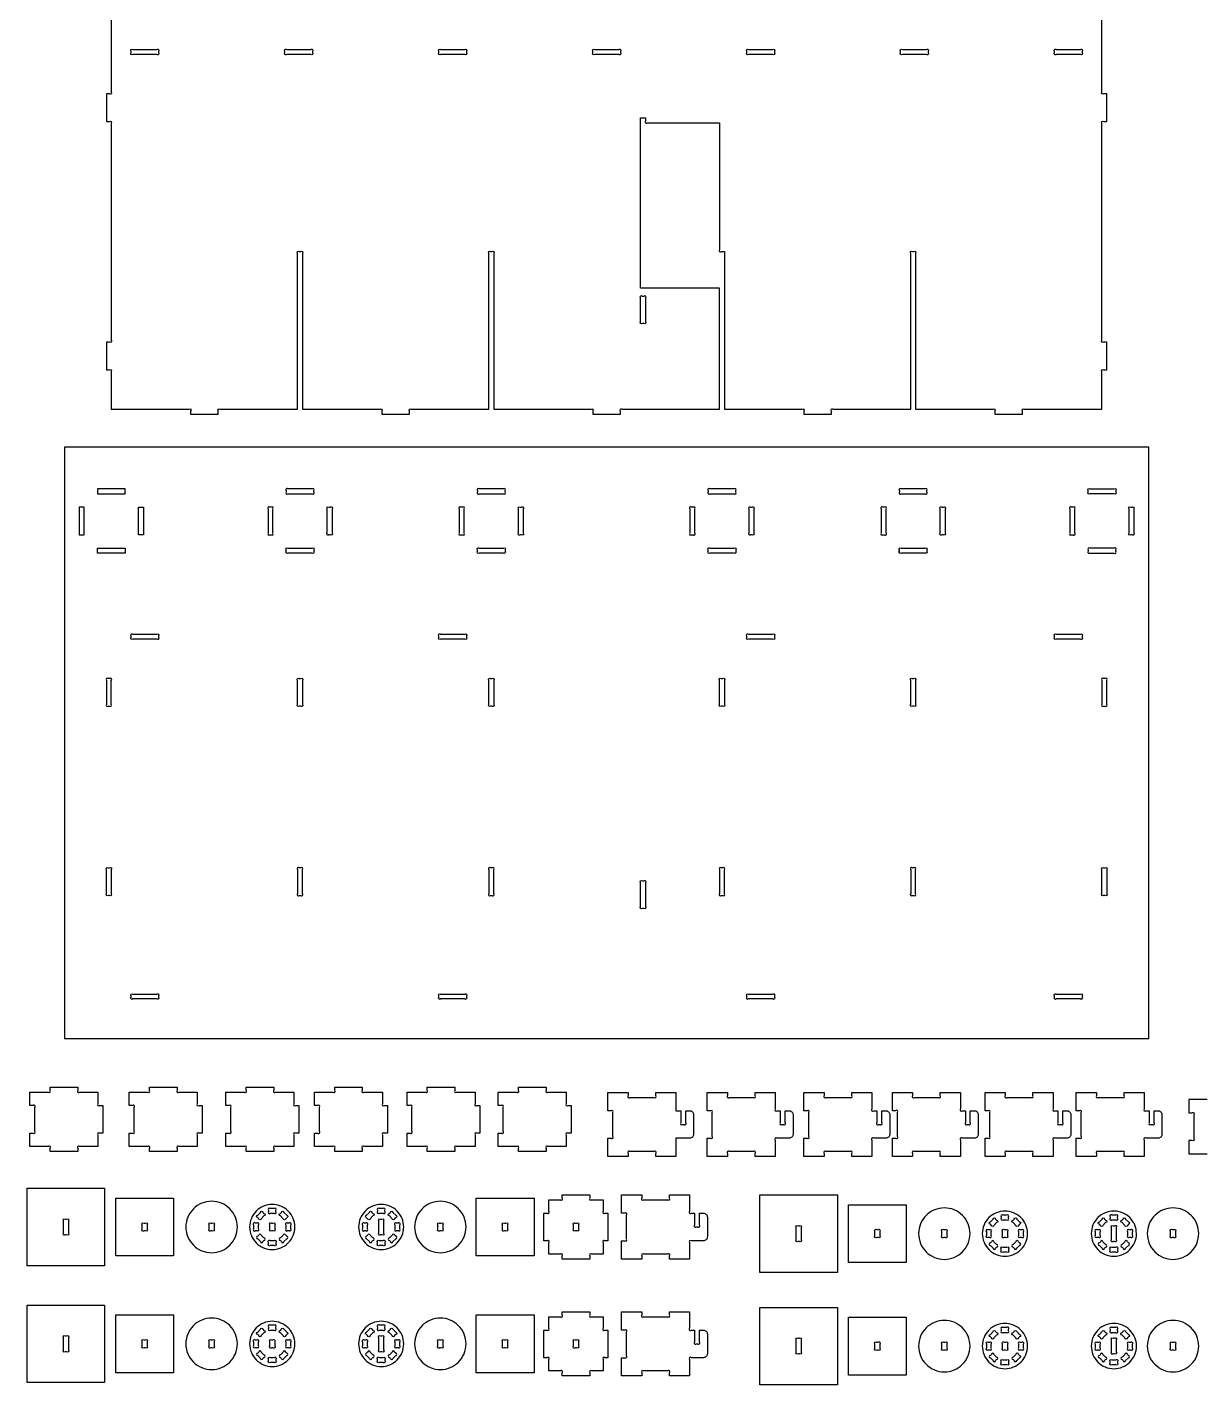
# Model space of a CAD drawing. Extents: x 4982 to 16003, y -2148 to 3908.
# Drawn here: x 4982 to 7847, y -2148 to 1158 of the extents above; entities that cross this region are included whole.
import ezdxf

# ---------------------------------------------------------------- set-up
doc = ezdxf.new("R2010")
doc.units = 0
doc.header["$MEASUREMENT"] = 0
doc.layers.add('LAYER_1', color=18, linetype='CONTINUOUS')

msp = doc.modelspace()

# ---------------------------------------------------------------- linework, layer by layer
at = {"layer": 'LAYER_1'}
for points in [[(5186.6, 1333.9), (5186.6, 999.4, -1), (5182.4, 995.1), (5174.6, 995.1), (5174.6, 927.9), (5182.4, 927.9, -1), (5186.6, 923.7), (5186.6, 394.6, -1), (5182.4, 390.3), (5174.6, 390.3), (5174.6, 323.1), (5182.4, 323.1, -1), (5186.6, 318.9), (5186.6, 227.1), (5375.6, 227.1, -1), (5379.8, 222.9), (5379.8, 215.1), (5447, 215.1), (5447, 222.9, -1), (5451.2, 227.1), (5640.2, 227.1), (5640.2, 606.9, -1), (5644.4, 611.1), (5648, 611.1, -1), (5652.2, 606.9), (5652.2, 227.1), (5841.2, 227.1, -1), (5845.4, 222.9), (5845.4, 215.1), (5912.6, 215.1), (5912.6, 222.9, -1), (5916.8, 227.1), (6105.8, 227.1), (6105.8, 606.9, -1), (6110, 611.1), (6113.6, 611.1, -1), (6117.8, 606.9), (6117.8, 227.1), (6354.8, 227.1, -1), (6359, 222.9), (6359, 215.1), (6426.2, 215.1), (6426.2, 222.9, -1), (6430.4, 227.1), (6667.4, 227.1), (6667.4, 522.1), (6475.4, 522.1), (6475.4, 936.7), (6487.4, 936.7), (6487.4, 928.9, 1), (6491.6, 924.7), (6667.4, 924.7), (6667.4, 615.4, 1), (6671.6, 611.1), (6679.4, 611.1), (6679.4, 227.1), (6868.4, 227.1, -1), (6872.6, 222.9), (6872.6, 215.1), (6939.8, 215.1), (6939.8, 222.9, -1), (6944, 227.1), (7133, 227.1), (7133, 606.9, -1), (7137.2, 611.1), (7140.8, 611.1, -1), (7145, 606.9), (7145, 227.1), (7334, 227.1, -1), (7338.2, 222.9), (7338.2, 215.1), (7405.4, 215.1), (7405.4, 222.9, -1), (7409.6, 227.1), (7598.6, 227.1), (7598.6, 318.9, -1), (7602.8, 323.1), (7610.6, 323.1), (7610.6, 390.3), (7602.8, 390.3, -1), (7598.6, 394.6), (7598.6, 923.7, -1), (7602.8, 927.9), (7610.6, 927.9), (7610.6, 995.1), (7602.8, 995.1, -1), (7598.6, 999.4), (7598.6, 1329.6, 1)], [(7855, -1453.9), (7810.1, -1453.9), (7810.1, -1486.3), (7817.8, -1486.3, -1), (7822.1, -1490.5), (7822.1, -1549.3, -1), (7817.8, -1553.5), (7810.1, -1553.5), (7810.1, -1585.9), (7855, -1585.9, -1)]]:
    msp.add_lwpolyline(points, format="xyb", dxfattribs=at)
for points in [[(5238.8, 1103.1), (5297.6, 1103.1, -1), (5301.8, 1098.9), (5301.8, 1095.4, -1), (5297.6, 1091.1), (5238.8, 1091.1, -1), (5234.6, 1095.4), (5234.6, 1098.9, -1)], [(5672.4, 1091.1), (5613.6, 1091.1, -1), (5609.4, 1095.4), (5609.4, 1098.9, -1), (5613.6, 1103.1), (5672.4, 1103.1, -1), (5676.6, 1098.9), (5676.6, 1095.4, -1)], [(5988.4, 1103.1), (6047.2, 1103.1, -1), (6051.4, 1098.9), (6051.4, 1095.4, -1), (6047.2, 1091.1), (5988.4, 1091.1, -1), (5984.2, 1095.4), (5984.2, 1098.9, -1)], [(6363.2, 1103.1), (6422, 1103.1, -1), (6426.2, 1098.9), (6426.2, 1095.4, -1), (6422, 1091.1), (6363.2, 1091.1, -1), (6359, 1095.4), (6359, 1098.9, -1)], [(6738, 1103.1), (6796.8, 1103.1, -1), (6801, 1098.9), (6801, 1095.4, -1), (6796.8, 1091.1), (6738, 1091.1, -1), (6733.8, 1095.4), (6733.8, 1098.9, -1)], [(7112.8, 1103.1), (7171.6, 1103.1, -1), (7175.8, 1098.9), (7175.8, 1095.4, -1), (7171.6, 1091.1), (7112.8, 1091.1, -1), (7108.6, 1095.4), (7108.6, 1098.9, -1)], [(7487.6, 1103.1), (7546.4, 1103.1, -1), (7550.6, 1098.9), (7550.6, 1095.4, -1), (7546.4, 1091.1), (7487.6, 1091.1, -1), (7483.4, 1095.4), (7483.4, 1098.9, -1)], [(6487.4, 498.7), (6487.4, 440, -1), (6483.2, 435.7), (6479.6, 435.7, -1), (6475.4, 440), (6475.4, 498.7, -1), (6479.6, 502.9), (6483.2, 502.9, -1)], [(5675.6, 33.2), (5616.8, 33.2, 1), (5612.6, 29), (5612.6, 25.4, 1), (5616.8, 21.2), (5675.6, 21.2, 1), (5679.8, 25.4), (5679.8, 29, 1)], [(6082.4, 21.2), (6141.2, 21.2, 1), (6145.4, 25.4), (6145.4, 29, 1), (6141.2, 33.2), (6082.4, 33.2, 1), (6078.2, 29), (6078.2, 25.4, 1)], [(6644, 21.2), (6702.8, 21.2, 1), (6707, 25.4), (6707, 29, 1), (6702.8, 33.2), (6644, 33.2, 1), (6639.8, 29), (6639.8, 25.4, 1)], [(7168.4, 33.2), (7109.6, 33.2, 1), (7105.4, 29), (7105.4, 25.4, 1), (7109.6, 21.2), (7168.4, 21.2, 1), (7172.6, 25.4), (7172.6, 29, 1)], [(7569.2, 33.2), (7628, 33.2, -1), (7632.2, 29), (7632.2, 25.4, -1), (7628, 21.2), (7569.2, 21.2, -1), (7565, 25.4), (7565, 29, -1)], [(5568.2, -15.5), (5568.2, -74.2, 1), (5572.4, -78.4), (5575.9, -78.4, 1), (5580.2, -74.2), (5580.2, -15.5, 1), (5575.9, -11.2), (5572.4, -11.2, 1)], [(5724.2, -15.5), (5724.2, -74.2, -1), (5720, -78.4), (5716.5, -78.4, -1), (5712.2, -74.2), (5712.2, -15.5, -1), (5716.5, -11.2), (5720, -11.2, -1)], [(6033.8, -15.5), (6033.8, -74.2, 1), (6038, -78.4), (6041.5, -78.4, 1), (6045.8, -74.2), (6045.8, -15.5, 1), (6041.5, -11.2), (6038, -11.2, 1)], [(6189.8, -15.5), (6189.8, -74.2, -1), (6185.6, -78.4), (6182.1, -78.4, -1), (6177.8, -74.2), (6177.8, -15.5, -1), (6182.1, -11.2), (6185.6, -11.2, -1)], [(6595.4, -15.5), (6595.4, -74.2, 1), (6599.6, -78.4), (6603.1, -78.4, 1), (6607.4, -74.2), (6607.4, -15.5, 1), (6603.1, -11.2), (6599.6, -11.2, 1)], [(6751.4, -15.5), (6751.4, -74.2, -1), (6747.2, -78.4), (6743.7, -78.4, -1), (6739.4, -74.2), (6739.4, -15.5, -1), (6743.7, -11.2), (6747.2, -11.2, -1)], [(7061, -15.5), (7061, -74.2, 1), (7065.2, -78.4), (7068.7, -78.4, 1), (7073, -74.2), (7073, -15.5, 1), (7068.7, -11.2), (7065.2, -11.2, 1)], [(7217, -15.5), (7217, -74.2, -1), (7212.8, -78.4), (7209.3, -78.4, -1), (7205, -74.2), (7205, -15.5, -1), (7209.3, -11.2), (7212.8, -11.2, -1)], [(7520.6, -15.5), (7520.6, -74.2, 1), (7524.8, -78.4), (7528.3, -78.4, 1), (7532.6, -74.2), (7532.6, -15.5, 1), (7528.3, -11.2), (7524.8, -11.2, 1)], [(7676.6, -15.5), (7676.6, -74.2, -1), (7672.4, -78.4), (7668.9, -78.4, -1), (7664.6, -74.2), (7664.6, -15.5, -1), (7668.9, -11.2), (7672.4, -11.2, -1)], [(5616.8, -110.9), (5675.6, -110.9, -1), (5679.8, -115.1), (5679.8, -118.6, -1), (5675.6, -122.9), (5616.8, -122.9, -1), (5612.6, -118.6), (5612.6, -115.1, -1)], [(6141.2, -122.9), (6082.4, -122.9, -1), (6078.2, -118.6), (6078.2, -115.1, -1), (6082.4, -110.9), (6141.2, -110.9, -1), (6145.4, -115.1), (6145.4, -118.6, -1)], [(6644, -110.9), (6702.8, -110.9, -1), (6707, -115.1), (6707, -118.6, -1), (6702.8, -122.9), (6644, -122.9, -1), (6639.8, -118.6), (6639.8, -115.1, -1)], [(7168.4, -122.9), (7109.6, -122.9, -1), (7105.4, -118.6), (7105.4, -115.1, -1), (7109.6, -110.9), (7168.4, -110.9, -1), (7172.6, -115.1), (7172.6, -118.6, -1)], [(7628, -110.9), (7569.2, -110.9, 1), (7565, -115.1), (7565, -118.6, 1), (7569.2, -122.9), (7628, -122.9, 1), (7632.2, -118.6), (7632.2, -115.1, 1)], [(5297.6, -332.8), (5238.8, -332.8, -1), (5234.6, -328.6), (5234.6, -325.1, -1), (5238.8, -320.8), (5297.6, -320.8, -1), (5301.8, -325.1), (5301.8, -328.6, -1)], [(5988.4, -320.8), (6047.2, -320.8, -1), (6051.4, -325.1), (6051.4, -328.6, -1), (6047.2, -332.8), (5988.4, -332.8, -1), (5984.2, -328.6), (5984.2, -325.1, -1)], [(6738, -320.8), (6796.8, -320.8, -1), (6801, -325.1), (6801, -328.6, -1), (6796.8, -332.8), (6738, -332.8, -1), (6733.8, -328.6), (6733.8, -325.1, -1)], [(7546.4, -332.8), (7487.6, -332.8, -1), (7483.4, -328.6), (7483.4, -325.1, -1), (7487.6, -320.8), (7546.4, -320.8, -1), (7550.6, -325.1), (7550.6, -328.6, -1)], [(5174.6, -433.1), (5174.6, -491.8, 1), (5178.8, -496), (5182.4, -496, 1), (5186.6, -491.8), (5186.6, -433.1, 1), (5182.4, -428.8), (5178.8, -428.8, 1)], [(5652.2, -433.1), (5652.2, -491.8, -1), (5648, -496), (5644.4, -496, -1), (5640.2, -491.8), (5640.2, -433.1, -1), (5644.4, -428.8), (5648, -428.8, -1)], [(6117.8, -433.1), (6117.8, -491.8, -1), (6113.6, -496), (6110, -496, -1), (6105.8, -491.8), (6105.8, -433.1, -1), (6110, -428.8), (6113.6, -428.8, -1)], [(6679.4, -433.1), (6679.4, -491.8, -1), (6675.2, -496), (6671.6, -496, -1), (6667.4, -491.8), (6667.4, -433.1, -1), (6671.6, -428.8), (6675.2, -428.8, -1)], [(7140.8, -496), (7137.2, -496, -1), (7133, -491.8), (7133, -433.1, -1), (7137.2, -428.8), (7140.8, -428.8, -1), (7145, -433.1), (7145, -491.8, -1)], [(7598.6, -433.1), (7598.6, -491.8, 1), (7602.8, -496), (7606.4, -496, 1), (7610.6, -491.8), (7610.6, -433.1, 1), (7606.4, -428.8), (7602.8, -428.8, 1)], [(5186.6, -893.9), (5186.6, -952.6, -1), (5182.4, -956.8), (5178.8, -956.8, -1), (5174.6, -952.6), (5174.6, -893.9, -1), (5178.8, -889.6), (5182.4, -889.6, -1)], [(5640.2, -893.9), (5640.2, -952.6, 1), (5644.4, -956.8), (5648, -956.8, 1), (5652.2, -952.6), (5652.2, -893.9, 1), (5648, -889.6), (5644.4, -889.6, 1)], [(6105.8, -893.9), (6105.8, -952.6, 1), (6110, -956.8), (6113.6, -956.8, 1), (6117.8, -952.6), (6117.8, -893.9, 1), (6113.6, -889.6), (6110, -889.6, 1)], [(6667.4, -893.9), (6667.4, -952.6, 1), (6671.6, -956.8), (6675.2, -956.8, 1), (6679.4, -952.6), (6679.4, -893.9, 1), (6675.2, -889.6), (6671.6, -889.6, 1)], [(7133, -893.9), (7133, -952.6, 1), (7137.2, -956.8), (7140.8, -956.8, 1), (7145, -952.6), (7145, -893.9, 1), (7140.8, -889.6), (7137.2, -889.6, 1)], [(7610.6, -893.9), (7610.6, -952.6, -1), (7606.4, -956.8), (7602.8, -956.8, -1), (7598.6, -952.6), (7598.6, -893.9, -1), (7602.8, -889.6), (7606.4, -889.6, -1)], [(6487.4, -925.3), (6487.4, -984, -1), (6483.2, -988.2), (6479.6, -988.2, -1), (6475.4, -984), (6475.4, -925.3, -1), (6479.6, -921), (6483.2, -921, -1)], [(5238.8, -1196.8), (5297.6, -1196.8, -1), (5301.8, -1201.1), (5301.8, -1204.6, -1), (5297.6, -1208.8), (5238.8, -1208.8, -1), (5234.6, -1204.6), (5234.6, -1201.1, -1)], [(5988.4, -1196.8), (6047.2, -1196.8, -1), (6051.4, -1201.1), (6051.4, -1204.6, -1), (6047.2, -1208.8), (5988.4, -1208.8, -1), (5984.2, -1204.6), (5984.2, -1201.1, -1)], [(6738, -1196.8), (6796.8, -1196.8, -1), (6801, -1201.1), (6801, -1204.6, -1), (6796.8, -1208.8), (6738, -1208.8, -1), (6733.8, -1204.6), (6733.8, -1201.1, -1)], [(7487.6, -1196.8), (7546.4, -1196.8, -1), (7550.6, -1201.1), (7550.6, -1204.6, -1), (7546.4, -1208.8), (7487.6, -1208.8, -1), (7483.4, -1204.6), (7483.4, -1201.1, -1)], [(4988.4, -1535.5), (4996.2, -1535.5, 1), (5000.4, -1531.3), (5000.4, -1472.5, 1), (4996.2, -1468.3), (4988.4, -1468.3), (4988.4, -1435.9), (5033.4, -1435.9, 1), (5037.6, -1431.6), (5037.6, -1423.9), (5104.8, -1423.9), (5104.8, -1431.6, 1), (5109, -1435.9), (5154, -1435.9), (5154, -1464.1, 1), (5158.2, -1468.3), (5166, -1468.3), (5166, -1535.5), (5158.2, -1535.5, 1), (5154, -1539.7), (5154, -1567.9), (5109, -1567.9, 1), (5104.8, -1572.2), (5104.8, -1579.9), (5037.6, -1579.9), (5037.6, -1572.2, 1), (5033.4, -1567.9), (4988.4, -1567.9)], [(5230.4, -1535.5), (5238.2, -1535.5, 1), (5242.4, -1531.3), (5242.4, -1472.5, 1), (5238.2, -1468.3), (5230.4, -1468.3), (5230.4, -1435.9), (5275.4, -1435.9, 1), (5279.6, -1431.6), (5279.6, -1423.9), (5346.8, -1423.9), (5346.8, -1431.6, 1), (5351, -1435.9), (5396, -1435.9), (5396, -1464.1, 1), (5400.2, -1468.3), (5408, -1468.3), (5408, -1535.5), (5400.2, -1535.5, 1), (5396, -1539.7), (5396, -1567.9), (5351, -1567.9, 1), (5346.8, -1572.2), (5346.8, -1579.9), (5279.6, -1579.9), (5279.6, -1572.2, 1), (5275.4, -1567.9), (5230.4, -1567.9)], [(5465.8, -1535.5), (5473.5, -1535.5, 1), (5477.8, -1531.3), (5477.8, -1472.5, 1), (5473.5, -1468.3), (5465.8, -1468.3), (5465.8, -1435.9), (5510.7, -1435.9, 1), (5515, -1431.6), (5515, -1423.9), (5582.2, -1423.9), (5582.2, -1431.6, 1), (5586.4, -1435.9), (5631.4, -1435.9), (5631.4, -1464.1, 1), (5635.6, -1468.3), (5643.4, -1468.3), (5643.4, -1535.5), (5635.6, -1535.5, 1), (5631.4, -1539.7), (5631.4, -1567.9), (5586.4, -1567.9, 1), (5582.2, -1572.2), (5582.2, -1579.9), (5515, -1579.9), (5515, -1572.2, 1), (5510.7, -1567.9), (5465.8, -1567.9)], [(5681.3, -1535.5), (5689, -1535.5, 1), (5693.3, -1531.3), (5693.3, -1472.5, 1), (5689, -1468.3), (5681.3, -1468.3), (5681.3, -1435.9), (5726.2, -1435.9, 1), (5730.5, -1431.6), (5730.5, -1423.9), (5797.7, -1423.9), (5797.7, -1431.6, 1), (5801.9, -1435.9), (5846.9, -1435.9), (5846.9, -1464.1, 1), (5851.1, -1468.3), (5858.9, -1468.3), (5858.9, -1535.5), (5851.1, -1535.5, 1), (5846.9, -1539.7), (5846.9, -1567.9), (5801.9, -1567.9, 1), (5797.7, -1572.2), (5797.7, -1579.9), (5730.5, -1579.9), (5730.5, -1572.2, 1), (5726.2, -1567.9), (5681.3, -1567.9)], [(5906.7, -1535.5), (5914.4, -1535.5, 1), (5918.7, -1531.3), (5918.7, -1472.5, 1), (5914.4, -1468.3), (5906.7, -1468.3), (5906.7, -1435.9), (5951.6, -1435.9, 1), (5955.9, -1431.6), (5955.9, -1423.9), (6023.1, -1423.9), (6023.1, -1431.6, 1), (6027.3, -1435.9), (6072.3, -1435.9), (6072.3, -1464.1, 1), (6076.5, -1468.3), (6084.3, -1468.3), (6084.3, -1535.5), (6076.5, -1535.5, 1), (6072.3, -1539.7), (6072.3, -1567.9), (6027.3, -1567.9, 1), (6023.1, -1572.2), (6023.1, -1579.9), (5955.9, -1579.9), (5955.9, -1572.2, 1), (5951.6, -1567.9), (5906.7, -1567.9)], [(6128.8, -1535.5), (6136.5, -1535.5, 1), (6140.8, -1531.3), (6140.8, -1472.5, 1), (6136.5, -1468.3), (6128.8, -1468.3), (6128.8, -1435.9), (6173.7, -1435.9, 1), (6178, -1431.6), (6178, -1423.9), (6245.2, -1423.9), (6245.2, -1431.6, 1), (6249.4, -1435.9), (6294.4, -1435.9), (6294.4, -1464.1, 1), (6298.6, -1468.3), (6306.4, -1468.3), (6306.4, -1535.5), (6298.6, -1535.5, 1), (6294.4, -1539.7), (6294.4, -1567.9), (6249.4, -1567.9, 1), (6245.2, -1572.2), (6245.2, -1579.9), (6178, -1579.9), (6178, -1572.2, 1), (6173.7, -1567.9), (6128.8, -1567.9)], [(6573.3, -1480.8), (6573.3, -1510.2, 1), (6577.6, -1514.4), (6581.1, -1514.4, 1), (6585.3, -1510.2), (6585.3, -1480.8), (6594.9, -1480.8, -0.414214), (6604.5, -1490.4), (6604.5, -1538.4, -0.414214), (6594.9, -1548), (6561.3, -1548), (6561.3, -1592.4), (6512.1, -1592.4), (6512.1, -1584.7, 1), (6507.9, -1580.4), (6449.2, -1580.4, 1), (6444.9, -1584.7), (6444.9, -1592.4), (6395.7, -1592.4), (6395.7, -1548), (6403.5, -1548, 1), (6407.7, -1543.8), (6407.7, -1485.1, 1), (6403.5, -1480.8), (6395.7, -1480.8), (6395.7, -1436.4), (6444.9, -1436.4), (6444.9, -1444.1, 1), (6449.2, -1448.4), (6507.9, -1448.4, 1), (6512.1, -1444.1), (6512.1, -1436.4), (6561.3, -1436.4), (6561.3, -1480.8)], [(6803.3, -1436.4), (6803.3, -1476.6, 1), (6807.6, -1480.8), (6815.3, -1480.8), (6815.3, -1510.2, 1), (6819.6, -1514.4), (6823.1, -1514.4, 1), (6827.3, -1510.2), (6827.3, -1480.8), (6836.9, -1480.8, -0.414214), (6846.5, -1490.4), (6846.5, -1538.4, -0.414214), (6836.9, -1548), (6807.6, -1548, 1), (6803.3, -1552.3), (6803.3, -1592.4), (6754.1, -1592.4), (6754.1, -1584.7, 1), (6749.9, -1580.4), (6691.2, -1580.4, 1), (6686.9, -1584.7), (6686.9, -1592.4), (6637.7, -1592.4), (6637.7, -1548), (6645.5, -1548, 1), (6649.7, -1543.8), (6649.7, -1485.1, 1), (6645.5, -1480.8), (6637.7, -1480.8), (6637.7, -1436.4), (6686.9, -1436.4), (6686.9, -1444.1, 1), (6691.2, -1448.4), (6749.9, -1448.4, 1), (6754.1, -1444.1), (6754.1, -1436.4)], [(7038.7, -1436.4), (7038.7, -1476.6, 1), (7042.9, -1480.8), (7050.7, -1480.8), (7050.7, -1510.2, 1), (7054.9, -1514.4), (7058.5, -1514.4, 1), (7062.7, -1510.2), (7062.7, -1480.8), (7072.3, -1480.8, -0.414214), (7081.9, -1490.4), (7081.9, -1538.4, -0.414214), (7072.3, -1548), (7042.9, -1548, 1), (7038.7, -1552.3), (7038.7, -1592.4), (6989.5, -1592.4), (6989.5, -1584.7, 1), (6985.3, -1580.4), (6926.5, -1580.4, 1), (6922.3, -1584.7), (6922.3, -1592.4), (6873.1, -1592.4), (6873.1, -1548), (6880.9, -1548, 1), (6885.1, -1543.8), (6885.1, -1485.1, 1), (6880.9, -1480.8), (6873.1, -1480.8), (6873.1, -1436.4), (6922.3, -1436.4), (6922.3, -1444.1, 1), (6926.5, -1448.4), (6985.3, -1448.4, 1), (6989.5, -1444.1), (6989.5, -1436.4)], [(7254.2, -1436.4), (7254.2, -1476.6, 1), (7258.4, -1480.8), (7266.2, -1480.8), (7266.2, -1510.2, 1), (7270.4, -1514.4), (7273.9, -1514.4, 1), (7278.2, -1510.2), (7278.2, -1480.8), (7287.8, -1480.8, -0.414214), (7297.4, -1490.4), (7297.4, -1538.4, -0.414214), (7287.8, -1548), (7258.4, -1548, 1), (7254.2, -1552.3), (7254.2, -1592.4), (7205, -1592.4), (7205, -1584.7, 1), (7200.7, -1580.4), (7142, -1580.4, 1), (7137.8, -1584.7), (7137.8, -1592.4), (7088.6, -1592.4), (7088.6, -1548), (7096.3, -1548, 1), (7100.6, -1543.8), (7100.6, -1485.1, 1), (7096.3, -1480.8), (7088.6, -1480.8), (7088.6, -1436.4), (7137.8, -1436.4), (7137.8, -1444.1, 1), (7142, -1448.4), (7200.7, -1448.4, 1), (7205, -1444.1), (7205, -1436.4)], [(7479.6, -1436.4), (7479.6, -1476.6, 1), (7483.8, -1480.8), (7491.6, -1480.8), (7491.6, -1510.2, 1), (7495.8, -1514.4), (7499.4, -1514.4, 1), (7503.6, -1510.2), (7503.6, -1480.8), (7513.2, -1480.8, -0.414214), (7522.8, -1490.4), (7522.8, -1538.4, -0.414214), (7513.2, -1548), (7483.8, -1548, 1), (7479.6, -1552.3), (7479.6, -1592.4), (7430.4, -1592.4), (7430.4, -1584.7, 1), (7426.2, -1580.4), (7367.4, -1580.4, 1), (7363.2, -1584.7), (7363.2, -1592.4), (7314, -1592.4), (7314, -1548), (7321.8, -1548, 1), (7326, -1543.8), (7326, -1485.1, 1), (7321.8, -1480.8), (7314, -1480.8), (7314, -1436.4), (7363.2, -1436.4), (7363.2, -1444.1, 1), (7367.4, -1448.4), (7426.2, -1448.4, 1), (7430.4, -1444.1), (7430.4, -1436.4)], [(7701.7, -1436.4), (7701.7, -1476.6, 1), (7706, -1480.8), (7713.7, -1480.8), (7713.7, -1510.2, 1), (7718, -1514.4), (7721.5, -1514.4, 1), (7725.7, -1510.2), (7725.7, -1480.8), (7735.3, -1480.8, -0.414214), (7744.9, -1490.4), (7744.9, -1538.4, -0.414214), (7735.3, -1548), (7706, -1548, 1), (7701.7, -1552.3), (7701.7, -1592.4), (7652.5, -1592.4), (7652.5, -1584.7, 1), (7648.3, -1580.4), (7589.6, -1580.4, 1), (7585.3, -1584.7), (7585.3, -1592.4), (7536.1, -1592.4), (7536.1, -1548), (7543.9, -1548, 1), (7548.1, -1543.8), (7548.1, -1485.1, 1), (7543.9, -1480.8), (7536.1, -1480.8), (7536.1, -1436.4), (7585.3, -1436.4), (7585.3, -1444.1, 1), (7589.6, -1448.4), (7648.3, -1448.4, 1), (7652.5, -1444.1), (7652.5, -1436.4)], [(6351.5, -1685.9), (6351.5, -1693.7, 1), (6355.7, -1697.9), (6383.9, -1697.9), (6383.9, -1726.1, 1), (6388.2, -1730.4), (6395.9, -1730.4), (6395.9, -1797.6), (6388.2, -1797.6, 1), (6383.9, -1801.8), (6383.9, -1830), (6355.7, -1830, 1), (6351.5, -1834.2), (6351.5, -1842), (6284.3, -1842), (6284.3, -1834.2, 1), (6280.1, -1830), (6251.9, -1830), (6251.9, -1801.8, 1), (6247.6, -1797.6), (6239.9, -1797.6), (6239.9, -1730.4), (6247.6, -1730.4, 1), (6251.9, -1726.1), (6251.9, -1697.9), (6280.1, -1697.9, 1), (6284.3, -1693.7), (6284.3, -1685.9)], [(6594.7, -1685.9), (6594.7, -1726.1, 1), (6598.9, -1730.4), (6606.7, -1730.4), (6606.7, -1759.7, 1), (6610.9, -1764), (6614.5, -1764, 1), (6618.7, -1759.7), (6618.7, -1730.4), (6628.3, -1730.4, -0.414214), (6637.9, -1740), (6637.9, -1788, -0.414214), (6628.3, -1797.6), (6598.9, -1797.6, 1), (6594.7, -1801.8), (6594.7, -1842), (6545.5, -1842), (6545.5, -1834.2, 1), (6541.3, -1830), (6482.5, -1830, 1), (6478.3, -1834.2), (6478.3, -1842), (6429.1, -1842), (6429.1, -1797.6), (6436.9, -1797.6, 1), (6441.1, -1793.3), (6441.1, -1734.6, 1), (6436.9, -1730.4), (6429.1, -1730.4), (6429.1, -1685.9), (6478.3, -1685.9), (6478.3, -1693.7, 1), (6482.5, -1697.9), (6541.3, -1697.9, 1), (6545.5, -1693.7), (6545.5, -1685.9)], [(5430.8, -1701.3, 0.414214), (5368.1, -1764, 0.414214), (5430.8, -1826.6, 0.414214), (5493.5, -1764, 0.414214)], [(5578.4, -1709, 0.414214), (5523.4, -1764, 0.414214), (5578.4, -1818.9, 0.414214), (5633.4, -1764, 0.414214)], [(5573.6, -1730.7), (5583.1, -1730.7, 1), (5587.4, -1726.5), (5587.4, -1722.9, 1), (5583.1, -1718.7), (5573.6, -1718.7, 1), (5569.4, -1722.9), (5569.4, -1726.5, 1)], [(5843.7, -1709, 0.414214), (5788.7, -1764, 0.414214), (5843.7, -1818.9, 0.414214), (5898.7, -1764, 0.414214)], [(5838.9, -1730.7), (5848.4, -1730.7, 1), (5852.7, -1726.5), (5852.7, -1722.9, 1), (5848.4, -1718.7), (5838.9, -1718.7, 1), (5834.7, -1722.9), (5834.7, -1726.5, 1)], [(5987.7, -1701.3, 0.414214), (5925, -1764, 0.414214), (5987.7, -1826.6, 0.414214), (6050.3, -1764, 0.414214)], [(7214.8, -1717.5, 0.414214), (7152.2, -1780.1, 0.414214), (7214.8, -1842.8, 0.414214), (7277.5, -1780.1, 0.414214)], [(7771.7, -1717.5, 0.414214), (7709.1, -1780.1, 0.414214), (7771.7, -1842.8, 0.414214), (7834.4, -1780.1, 0.414214)], [(5082, -1749), (5082, -1778.9, -1), (5077.8, -1783.2), (5074.3, -1783.2, -1), (5070, -1778.9), (5070, -1749, -1), (5074.3, -1744.8), (5077.8, -1744.8, -1)], [(5558.2, -1737.1), (5551.5, -1743.8, -1), (5545.5, -1743.8), (5543, -1741.3, -1), (5543, -1735.3), (5549.7, -1728.6, -1), (5555.7, -1728.6), (5558.2, -1731.1, -1)], [(5607, -1728.6), (5613.7, -1735.3, -1), (5613.7, -1741.3), (5611.2, -1743.8, -1), (5605.2, -1743.8), (5598.5, -1737.1, -1), (5598.5, -1731.1), (5601, -1728.6, -1)], [(5823.5, -1737.1), (5816.8, -1743.8, -1), (5810.8, -1743.8), (5808.3, -1741.3, -1), (5808.3, -1735.3), (5815, -1728.6, -1), (5821, -1728.6), (5823.5, -1731.1, -1)], [(5849.7, -1749), (5849.7, -1778.9, -1), (5845.4, -1783.2), (5841.9, -1783.2, -1), (5837.7, -1778.9), (5837.7, -1749, -1), (5841.9, -1744.8), (5845.4, -1744.8, -1)], [(5872.3, -1728.6), (5879, -1735.3, -1), (5879, -1741.3), (5876.5, -1743.8, -1), (5870.5, -1743.8), (5863.8, -1737.1, -1), (5863.8, -1731.1), (5866.3, -1728.6, -1)], [(7362.4, -1725.2, 0.414214), (7307.4, -1780.1, 0.414214), (7362.4, -1835.1, 0.414214), (7417.4, -1780.1, 0.414214)], [(7342.3, -1753.3), (7335.6, -1760, -1), (7329.6, -1760), (7327.1, -1757.5, -1), (7327.1, -1751.5), (7333.8, -1744.8, -1), (7339.8, -1744.8), (7342.3, -1747.3, -1)], [(7357.7, -1746.9), (7367.2, -1746.9, 1), (7371.4, -1742.6), (7371.4, -1739.1, 1), (7367.2, -1734.9), (7357.7, -1734.9, 1), (7353.5, -1739.1), (7353.5, -1742.6, 1)], [(7391.1, -1744.8), (7397.8, -1751.5, -1), (7397.8, -1757.5), (7395.3, -1760, -1), (7389.3, -1760), (7382.6, -1753.3, -1), (7382.6, -1747.3), (7385.1, -1744.8, -1)], [(7627.7, -1725.2, 0.414214), (7572.7, -1780.1, 0.414214), (7627.7, -1835.1, 0.414214), (7682.7, -1780.1, 0.414214)], [(7607.6, -1753.3), (7600.9, -1760, -1), (7594.9, -1760), (7592.4, -1757.5, -1), (7592.4, -1751.5), (7599.1, -1744.8, -1), (7605.1, -1744.8), (7607.6, -1747.3, -1)], [(7623, -1746.9), (7632.5, -1746.9, 1), (7636.7, -1742.6), (7636.7, -1739.1, 1), (7632.5, -1734.9), (7623, -1734.9, 1), (7618.8, -1739.1), (7618.8, -1742.6, 1)], [(7656.4, -1744.8), (7663.1, -1751.5, -1), (7663.1, -1757.5), (7660.6, -1760, -1), (7654.6, -1760), (7647.9, -1753.3, -1), (7647.9, -1747.3), (7650.4, -1744.8, -1)], [(5274, -1758.6), (5274, -1769.3, -1), (5269.8, -1773.6), (5266.3, -1773.6, -1), (5262, -1769.3), (5262, -1758.6, -1), (5266.3, -1754.4), (5269.8, -1754.4, -1)], [(5436.8, -1758.6), (5436.8, -1769.3, -1), (5432.5, -1773.6), (5429, -1773.6, -1), (5424.8, -1769.3), (5424.8, -1758.6, -1), (5429, -1754.4), (5432.5, -1754.4, -1)], [(5533.1, -1759.2), (5533.1, -1768.7, 1), (5537.4, -1772.9), (5540.9, -1772.9, 1), (5545.1, -1768.7), (5545.1, -1759.2, 1), (5540.9, -1755), (5537.4, -1755, 1)], [(5543, -1792.6), (5549.7, -1799.3, 1), (5555.7, -1799.3), (5558.2, -1796.8, 1), (5558.2, -1790.8), (5551.5, -1784.1, 1), (5545.5, -1784.1), (5543, -1786.6, 1)], [(5584.4, -1758.6), (5584.4, -1769.3, -1), (5580.1, -1773.6), (5576.6, -1773.6, -1), (5572.4, -1769.3), (5572.4, -1758.6, -1), (5576.6, -1754.4), (5580.1, -1754.4, -1)], [(5607, -1799.3), (5613.7, -1792.6, 1), (5613.7, -1786.6), (5611.2, -1784.1, 1), (5605.2, -1784.1), (5598.5, -1790.8, 1), (5598.5, -1796.8), (5601, -1799.3, 1)], [(5611.6, -1759.2), (5611.6, -1768.7, 1), (5615.9, -1772.9), (5619.4, -1772.9, 1), (5623.6, -1768.7), (5623.6, -1759.2, 1), (5619.4, -1755), (5615.9, -1755, 1)], [(5798.4, -1759.2), (5798.4, -1768.7, 1), (5802.7, -1772.9), (5806.2, -1772.9, 1), (5810.4, -1768.7), (5810.4, -1759.2, 1), (5806.2, -1755), (5802.7, -1755, 1)], [(5808.3, -1792.6), (5815, -1799.3, 1), (5821, -1799.3), (5823.5, -1796.8, 1), (5823.5, -1790.8), (5816.8, -1784.1, 1), (5810.8, -1784.1), (5808.3, -1786.6, 1)], [(5872.3, -1799.3), (5879, -1792.6, 1), (5879, -1786.6), (5876.5, -1784.1, 1), (5870.5, -1784.1), (5863.8, -1790.8, 1), (5863.8, -1796.8), (5866.3, -1799.3, 1)], [(5876.9, -1759.2), (5876.9, -1768.7, 1), (5881.2, -1772.9), (5884.7, -1772.9, 1), (5888.9, -1768.7), (5888.9, -1759.2, 1), (5884.7, -1755), (5881.2, -1755, 1)], [(5993.7, -1758.6), (5993.7, -1769.3, -1), (5989.4, -1773.6), (5985.9, -1773.6, -1), (5981.7, -1769.3), (5981.7, -1758.6, -1), (5985.9, -1754.4), (5989.4, -1754.4, -1)], [(6151.5, -1758.6), (6151.5, -1769.3, -1), (6147.3, -1773.6), (6143.8, -1773.6, -1), (6139.5, -1769.3), (6139.5, -1758.6, -1), (6143.8, -1754.4), (6147.3, -1754.4, -1)], [(6323.9, -1758.6), (6323.9, -1769.3, -1), (6319.7, -1773.6), (6316.1, -1773.6, -1), (6311.9, -1769.3), (6311.9, -1758.6, -1), (6316.1, -1754.4), (6319.7, -1754.4, -1)], [(6866.1, -1765.2), (6866.1, -1795.1, -1), (6861.9, -1799.3), (6858.3, -1799.3, -1), (6854.1, -1795.1), (6854.1, -1765.2, -1), (6858.3, -1760.9), (6861.9, -1760.9, -1)], [(7058.1, -1774.8), (7058.1, -1785.5, -1), (7053.9, -1789.7), (7050.3, -1789.7, -1), (7046.1, -1785.5), (7046.1, -1774.8, -1), (7050.3, -1770.5), (7053.9, -1770.5, -1)], [(7220.8, -1774.8), (7220.8, -1785.5, -1), (7216.6, -1789.7), (7213.1, -1789.7, -1), (7208.8, -1785.5), (7208.8, -1774.8, -1), (7213.1, -1770.5), (7216.6, -1770.5, -1)], [(7317.2, -1775.4), (7317.2, -1784.9, 1), (7321.4, -1789.1), (7324.9, -1789.1, 1), (7329.2, -1784.9), (7329.2, -1775.4, 1), (7324.9, -1771.2), (7321.4, -1771.2, 1)], [(7368.4, -1774.8), (7368.4, -1785.5, -1), (7364.2, -1789.7), (7360.7, -1789.7, -1), (7356.4, -1785.5), (7356.4, -1774.8, -1), (7360.7, -1770.5), (7364.2, -1770.5, -1)], [(7395.7, -1775.4), (7395.7, -1784.9, 1), (7399.9, -1789.1), (7403.4, -1789.1, 1), (7407.7, -1784.9), (7407.7, -1775.4, 1), (7403.4, -1771.2), (7399.9, -1771.2, 1)], [(7582.5, -1775.4), (7582.5, -1784.9, 1), (7586.7, -1789.1), (7590.2, -1789.1, 1), (7594.5, -1784.9), (7594.5, -1775.4, 1), (7590.2, -1771.2), (7586.7, -1771.2, 1)], [(7633.7, -1765.2), (7633.7, -1795.1, -1), (7629.5, -1799.3), (7626, -1799.3, -1), (7621.7, -1795.1), (7621.7, -1765.2, -1), (7626, -1760.9), (7629.5, -1760.9, -1)], [(7661, -1775.4), (7661, -1784.9, 1), (7665.2, -1789.1), (7668.7, -1789.1, 1), (7673, -1784.9), (7673, -1775.4, 1), (7668.7, -1771.2), (7665.2, -1771.2, 1)], [(7777.7, -1774.8), (7777.7, -1785.5, -1), (7773.5, -1789.7), (7770, -1789.7, -1), (7765.7, -1785.5), (7765.7, -1774.8, -1), (7770, -1770.5), (7773.5, -1770.5, -1)], [(5573.6, -1797.2), (5583.1, -1797.2, -1), (5587.4, -1801.5), (5587.4, -1805, -1), (5583.1, -1809.2), (5573.6, -1809.2, -1), (5569.4, -1805), (5569.4, -1801.5, -1)], [(5838.9, -1797.2), (5848.4, -1797.2, -1), (5852.7, -1801.5), (5852.7, -1805, -1), (5848.4, -1809.2), (5838.9, -1809.2, -1), (5834.7, -1805), (5834.7, -1801.5, -1)], [(7327.1, -1808.8), (7333.8, -1815.5, 1), (7339.8, -1815.5), (7342.3, -1813, 1), (7342.3, -1807), (7335.6, -1800.3, 1), (7329.6, -1800.3), (7327.1, -1802.8, 1)], [(7367.2, -1825.4), (7357.7, -1825.4, -1), (7353.5, -1821.2), (7353.5, -1817.6, -1), (7357.7, -1813.4), (7367.2, -1813.4, -1), (7371.4, -1817.6), (7371.4, -1821.2, -1)], [(7389.3, -1800.3), (7382.6, -1807, 1), (7382.6, -1813), (7385.1, -1815.5, 1), (7391.1, -1815.5), (7397.8, -1808.8, 1), (7397.8, -1802.8), (7395.3, -1800.3, 1)], [(7592.4, -1808.8), (7599.1, -1815.5, 1), (7605.1, -1815.5), (7607.6, -1813, 1), (7607.6, -1807), (7600.9, -1800.3, 1), (7594.9, -1800.3), (7592.4, -1802.8, 1)], [(7623, -1813.4), (7632.5, -1813.4, -1), (7636.7, -1817.6), (7636.7, -1821.2, -1), (7632.5, -1825.4), (7623, -1825.4, -1), (7618.8, -1821.2), (7618.8, -1817.6, -1)], [(7654.6, -1800.3), (7647.9, -1807, 1), (7647.9, -1813), (7650.4, -1815.5, 1), (7656.4, -1815.5), (7663.1, -1808.8, 1), (7663.1, -1802.8), (7660.6, -1800.3, 1)], [(6351.5, -1970.5), (6351.5, -1978.3, 1), (6355.7, -1982.5), (6383.9, -1982.5), (6383.9, -2010.7, 1), (6388.2, -2015), (6395.9, -2015), (6395.9, -2082.2), (6388.2, -2082.2, 1), (6383.9, -2086.4), (6383.9, -2114.6), (6355.7, -2114.6, 1), (6351.5, -2118.8), (6351.5, -2126.6), (6284.3, -2126.6), (6284.3, -2118.8, 1), (6280.1, -2114.6), (6251.9, -2114.6), (6251.9, -2086.4, 1), (6247.6, -2082.2), (6239.9, -2082.2), (6239.9, -2015), (6247.6, -2015, 1), (6251.9, -2010.7), (6251.9, -1982.5), (6280.1, -1982.5, 1), (6284.3, -1978.3), (6284.3, -1970.5)], [(6594.7, -1970.5), (6594.7, -2010.7, 1), (6598.9, -2015), (6606.7, -2015), (6606.7, -2044.3, 1), (6610.9, -2048.6), (6614.5, -2048.6, 1), (6618.7, -2044.3), (6618.7, -2015), (6628.3, -2015, -0.414214), (6637.9, -2024.6), (6637.9, -2072.6, -0.414214), (6628.3, -2082.2), (6598.9, -2082.2, 1), (6594.7, -2086.4), (6594.7, -2126.6), (6545.5, -2126.6), (6545.5, -2118.8, 1), (6541.3, -2114.6), (6482.5, -2114.6, 1), (6478.3, -2118.8), (6478.3, -2126.6), (6429.1, -2126.6), (6429.1, -2082.2), (6436.9, -2082.2, 1), (6441.1, -2077.9), (6441.1, -2019.2, 1), (6436.9, -2015), (6429.1, -2015), (6429.1, -1970.5), (6478.3, -1970.5), (6478.3, -1978.3, 1), (6482.5, -1982.5), (6541.3, -1982.5, 1), (6545.5, -1978.3), (6545.5, -1970.5)], [(5430.8, -1985.9, 0.414214), (5368.1, -2048.6, 0.414214), (5430.8, -2111.2, 0.414214), (5493.5, -2048.6, 0.414214)], [(5578.4, -1993.6, 0.414214), (5523.4, -2048.6, 0.414214), (5578.4, -2103.6, 0.414214), (5633.4, -2048.6, 0.414214)], [(5558.2, -2021.7), (5551.5, -2028.4, -1), (5545.5, -2028.4), (5543, -2025.9, -1), (5543, -2019.9), (5549.7, -2013.2, -1), (5555.7, -2013.2), (5558.2, -2015.7, -1)], [(5583.1, -2003.3), (5573.6, -2003.3, 1), (5569.4, -2007.6), (5569.4, -2011.1, 1), (5573.6, -2015.3), (5583.1, -2015.3, 1), (5587.4, -2011.1), (5587.4, -2007.6, 1)], [(5607, -2013.2), (5613.7, -2019.9, -1), (5613.7, -2025.9), (5611.2, -2028.4, -1), (5605.2, -2028.4), (5598.5, -2021.7, -1), (5598.5, -2015.7), (5601, -2013.2, -1)], [(5843.7, -1993.6, 0.414214), (5788.7, -2048.6, 0.414214), (5843.7, -2103.6, 0.414214), (5898.7, -2048.6, 0.414214)], [(5808.3, -2019.9), (5815, -2013.2, -1), (5821, -2013.2), (5823.5, -2015.7, -1), (5823.5, -2021.7), (5816.8, -2028.4, -1), (5810.8, -2028.4), (5808.3, -2025.9, -1)], [(5848.4, -2003.3), (5838.9, -2003.3, 1), (5834.7, -2007.6), (5834.7, -2011.1, 1), (5838.9, -2015.3), (5848.4, -2015.3, 1), (5852.7, -2011.1), (5852.7, -2007.6, 1)], [(5863.8, -2015.7), (5866.3, -2013.2, -1), (5872.3, -2013.2), (5879, -2019.9, -1), (5879, -2025.9), (5876.5, -2028.4, -1), (5870.5, -2028.4), (5863.8, -2021.7, -1)], [(5987.7, -1985.9, 0.414214), (5925, -2048.6, 0.414214), (5987.7, -2111.2, 0.414214), (6050.3, -2048.6, 0.414214)], [(7214.8, -1991.4, 0.414214), (7152.2, -2054, 0.414214), (7214.8, -2116.7, 0.414214), (7277.5, -2054, 0.414214)], [(7362.4, -1999, 0.414214), (7307.4, -2054, 0.414214), (7362.4, -2109, 0.414214), (7417.4, -2054, 0.414214)], [(7342.3, -2027.2), (7335.6, -2033.9, -1), (7329.6, -2033.9), (7327.1, -2031.4, -1), (7327.1, -2025.4), (7333.8, -2018.7, -1), (7339.8, -2018.7), (7342.3, -2021.2, -1)], [(7357.7, -2020.8), (7367.2, -2020.8, 1), (7371.4, -2016.5), (7371.4, -2013, 1), (7367.2, -2008.8), (7357.7, -2008.8, 1), (7353.5, -2013), (7353.5, -2016.5, 1)], [(7391.1, -2018.7), (7397.8, -2025.4, -1), (7397.8, -2031.4), (7395.3, -2033.9, -1), (7389.3, -2033.9), (7382.6, -2027.2, -1), (7382.6, -2021.2), (7385.1, -2018.7, -1)], [(7627.7, -1999, 0.414214), (7572.7, -2054, 0.414214), (7627.7, -2109, 0.414214), (7682.7, -2054, 0.414214)], [(7592.4, -2025.4), (7599.1, -2018.7, -1), (7605.1, -2018.7), (7607.6, -2021.2, -1), (7607.6, -2027.2), (7600.9, -2033.9, -1), (7594.9, -2033.9), (7592.4, -2031.4, -1)], [(7623, -2020.8), (7632.5, -2020.8, 1), (7636.7, -2016.5), (7636.7, -2013, 1), (7632.5, -2008.8), (7623, -2008.8, 1), (7618.8, -2013), (7618.8, -2016.5, 1)], [(7656.4, -2018.7), (7663.1, -2025.4, -1), (7663.1, -2031.4), (7660.6, -2033.9, -1), (7654.6, -2033.9), (7647.9, -2027.2, -1), (7647.9, -2021.2), (7650.4, -2018.7, -1)], [(7771.7, -1991.4, 0.414214), (7709.1, -2054, 0.414214), (7771.7, -2116.7, 0.414214), (7834.4, -2054, 0.414214)], [(5082, -2033.6), (5082, -2063.5, -1), (5077.8, -2067.8), (5074.3, -2067.8, -1), (5070, -2063.5), (5070, -2033.6, -1), (5074.3, -2029.4), (5077.8, -2029.4, -1)], [(5274, -2043.2), (5274, -2053.9, -1), (5269.8, -2058.2), (5266.3, -2058.2, -1), (5262, -2053.9), (5262, -2043.2, -1), (5266.3, -2039), (5269.8, -2039, -1)], [(5436.8, -2043.2), (5436.8, -2053.9, -1), (5432.5, -2058.2), (5429, -2058.2, -1), (5424.8, -2053.9), (5424.8, -2043.2, -1), (5429, -2039), (5432.5, -2039, -1)], [(5533.1, -2043.8), (5533.1, -2053.3, 1), (5537.4, -2057.5), (5540.9, -2057.5, 1), (5545.1, -2053.3), (5545.1, -2043.8, 1), (5540.9, -2039.6), (5537.4, -2039.6, 1)], [(5584.4, -2043.2), (5584.4, -2053.9, -1), (5580.1, -2058.2), (5576.6, -2058.2, -1), (5572.4, -2053.9), (5572.4, -2043.2, -1), (5576.6, -2039), (5580.1, -2039, -1)], [(5611.6, -2043.8), (5611.6, -2053.3, 1), (5615.9, -2057.5), (5619.4, -2057.5, 1), (5623.6, -2053.3), (5623.6, -2043.8, 1), (5619.4, -2039.6), (5615.9, -2039.6, 1)], [(5810.4, -2053.3), (5810.4, -2043.8, 1), (5806.2, -2039.6), (5802.7, -2039.6, 1), (5798.4, -2043.8), (5798.4, -2053.3, 1), (5802.7, -2057.5), (5806.2, -2057.5, 1)], [(5837.7, -2063.5), (5837.7, -2033.6, -1), (5841.9, -2029.4), (5845.4, -2029.4, -1), (5849.7, -2033.6), (5849.7, -2063.5, -1), (5845.4, -2067.8), (5841.9, -2067.8, -1)], [(5888.9, -2053.3), (5888.9, -2043.8, 1), (5884.7, -2039.6), (5881.2, -2039.6, 1), (5876.9, -2043.8), (5876.9, -2053.3, 1), (5881.2, -2057.5), (5884.7, -2057.5, 1)], [(5993.7, -2043.2), (5993.7, -2053.9, -1), (5989.4, -2058.2), (5985.9, -2058.2, -1), (5981.7, -2053.9), (5981.7, -2043.2, -1), (5985.9, -2039), (5989.4, -2039, -1)], [(6151.5, -2043.2), (6151.5, -2053.9, -1), (6147.3, -2058.2), (6143.8, -2058.2, -1), (6139.5, -2053.9), (6139.5, -2043.2, -1), (6143.8, -2039), (6147.3, -2039, -1)], [(6323.9, -2043.2), (6323.9, -2053.9, -1), (6319.7, -2058.2), (6316.1, -2058.2, -1), (6311.9, -2053.9), (6311.9, -2043.2, -1), (6316.1, -2039), (6319.7, -2039, -1)], [(6866.1, -2039.1), (6866.1, -2069, -1), (6861.9, -2073.2), (6858.3, -2073.2, -1), (6854.1, -2069), (6854.1, -2039.1, -1), (6858.3, -2034.8), (6861.9, -2034.8, -1)], [(7058.1, -2048.7), (7058.1, -2059.4, -1), (7053.9, -2063.6), (7050.3, -2063.6, -1), (7046.1, -2059.4), (7046.1, -2048.7, -1), (7050.3, -2044.4), (7053.9, -2044.4, -1)], [(7220.8, -2048.7), (7220.8, -2059.4, -1), (7216.6, -2063.6), (7213.1, -2063.6, -1), (7208.8, -2059.4), (7208.8, -2048.7, -1), (7213.1, -2044.4), (7216.6, -2044.4, -1)], [(7317.2, -2049.3), (7317.2, -2058.8, 1), (7321.4, -2063), (7324.9, -2063, 1), (7329.2, -2058.8), (7329.2, -2049.3, 1), (7324.9, -2045), (7321.4, -2045, 1)], [(7368.4, -2048.7), (7368.4, -2059.4, -1), (7364.2, -2063.6), (7360.7, -2063.6, -1), (7356.4, -2059.4), (7356.4, -2048.7, -1), (7360.7, -2044.4), (7364.2, -2044.4, -1)], [(7395.7, -2049.3), (7395.7, -2058.8, 1), (7399.9, -2063), (7403.4, -2063, 1), (7407.7, -2058.8), (7407.7, -2049.3, 1), (7403.4, -2045), (7399.9, -2045, 1)], [(7594.5, -2058.8), (7594.5, -2049.3, 1), (7590.2, -2045), (7586.7, -2045, 1), (7582.5, -2049.3), (7582.5, -2058.8, 1), (7586.7, -2063), (7590.2, -2063, 1)], [(7633.7, -2039.1), (7633.7, -2069, -1), (7629.5, -2073.2), (7626, -2073.2, -1), (7621.7, -2069), (7621.7, -2039.1, -1), (7626, -2034.8), (7629.5, -2034.8, -1)], [(7661, -2049.3), (7661, -2058.8, 1), (7665.2, -2063), (7668.7, -2063, 1), (7673, -2058.8), (7673, -2049.3, 1), (7668.7, -2045), (7665.2, -2045, 1)], [(7777.7, -2048.7), (7777.7, -2059.4, -1), (7773.5, -2063.6), (7770, -2063.6, -1), (7765.7, -2059.4), (7765.7, -2048.7, -1), (7770, -2044.4), (7773.5, -2044.4, -1)], [(5545.5, -2068.7), (5543, -2071.2, 1), (5543, -2077.2), (5549.7, -2083.9, 1), (5555.7, -2083.9), (5558.2, -2081.4, 1), (5558.2, -2075.4), (5551.5, -2068.7, 1)], [(5573.6, -2081.8), (5583.1, -2081.8, -1), (5587.4, -2086.1), (5587.4, -2089.6, -1), (5583.1, -2093.8), (5573.6, -2093.8, -1), (5569.4, -2089.6), (5569.4, -2086.1, -1)], [(5607, -2083.9), (5613.7, -2077.2, 1), (5613.7, -2071.2), (5611.2, -2068.7, 1), (5605.2, -2068.7), (5598.5, -2075.4, 1), (5598.5, -2081.4), (5601, -2083.9, 1)], [(5808.3, -2077.2), (5815, -2083.9, 1), (5821, -2083.9), (5823.5, -2081.4, 1), (5823.5, -2075.4), (5816.8, -2068.7, 1), (5810.8, -2068.7), (5808.3, -2071.2, 1)], [(5838.9, -2081.8), (5848.4, -2081.8, -1), (5852.7, -2086.1), (5852.7, -2089.6, -1), (5848.4, -2093.8), (5838.9, -2093.8, -1), (5834.7, -2089.6), (5834.7, -2086.1, -1)], [(5872.3, -2083.9), (5879, -2077.2, 1), (5879, -2071.2), (5876.5, -2068.7, 1), (5870.5, -2068.7), (5863.8, -2075.4, 1), (5863.8, -2081.4), (5866.3, -2083.9, 1)], [(7342.3, -2080.9), (7335.6, -2074.2, 1), (7329.6, -2074.2), (7327.1, -2076.7, 1), (7327.1, -2082.7), (7333.8, -2089.4, 1), (7339.8, -2089.4), (7342.3, -2086.9, 1)], [(7389.3, -2074.2), (7382.6, -2080.9, 1), (7382.6, -2086.9), (7385.1, -2089.4, 1), (7391.1, -2089.4), (7397.8, -2082.7, 1), (7397.8, -2076.7), (7395.3, -2074.2, 1)], [(7592.4, -2082.7), (7599.1, -2089.4, 1), (7605.1, -2089.4), (7607.6, -2086.9, 1), (7607.6, -2080.9), (7600.9, -2074.2, 1), (7594.9, -2074.2), (7592.4, -2076.7, 1)], [(7656.4, -2089.4), (7663.1, -2082.7, 1), (7663.1, -2076.7), (7660.6, -2074.2, 1), (7654.6, -2074.2), (7647.9, -2080.9, 1), (7647.9, -2086.9), (7650.4, -2089.4, 1)], [(7367.2, -2099.3), (7357.7, -2099.3, -1), (7353.5, -2095), (7353.5, -2091.5, -1), (7357.7, -2087.3), (7367.2, -2087.3, -1), (7371.4, -2091.5), (7371.4, -2095, -1)], [(7623, -2087.3), (7632.5, -2087.3, -1), (7636.7, -2091.5), (7636.7, -2095, -1), (7632.5, -2099.3), (7623, -2099.3, -1), (7618.8, -2095), (7618.8, -2091.5, -1)]]:
    msp.add_lwpolyline(points, format="xyb", close=True, dxfattribs=at)
for points in [[(5072.6, 135.2), (5072.6, -1304.8), (7712.6, -1304.8), (7712.6, 135.2)], [(5153, 21.2), (5220.2, 21.2), (5220.2, 33.2), (5153, 33.2)], [(5120.6, -11.2), (5108.6, -11.2), (5108.6, -78.4), (5120.6, -78.4)], [(5252.6, -11.2), (5264.6, -11.2), (5264.6, -78.4), (5252.6, -78.4)], [(5153, -110.9), (5220.2, -110.9), (5220.2, -122.9), (5153, -122.9)], [(4981.7, -1858.3), (4981.7, -1669.6), (5170.4, -1669.6), (5170.4, -1858.3)], [(6765.7, -1874.5), (6765.7, -1685.8), (6954.4, -1685.8), (6954.4, -1874.5)], [(5197.7, -1834.3), (5197.7, -1693.6), (5338.4, -1693.6), (5338.4, -1834.3)], [(6075.2, -1834.3), (6075.2, -1693.6), (6215.9, -1693.6), (6215.9, -1834.3)], [(6981.7, -1850.5), (6981.7, -1709.8), (7122.4, -1709.8), (7122.4, -1850.5)], [(4981.7, -2142.9), (4981.7, -1954.2), (5170.4, -1954.2), (5170.4, -2142.9)], [(5197.7, -2118.9), (5197.7, -1978.2), (5338.4, -1978.2), (5338.4, -2118.9)], [(6075.2, -2118.9), (6075.2, -1978.2), (6215.9, -1978.2), (6215.9, -2118.9)], [(6765.7, -2148.4), (6765.7, -1959.7), (6954.4, -1959.7), (6954.4, -2148.4)], [(6981.7, -2124.4), (6981.7, -1983.7), (7122.4, -1983.7), (7122.4, -2124.4)]]:
    msp.add_lwpolyline(points, close=True, dxfattribs=at)

doc.saveas('drawing.dxf')
